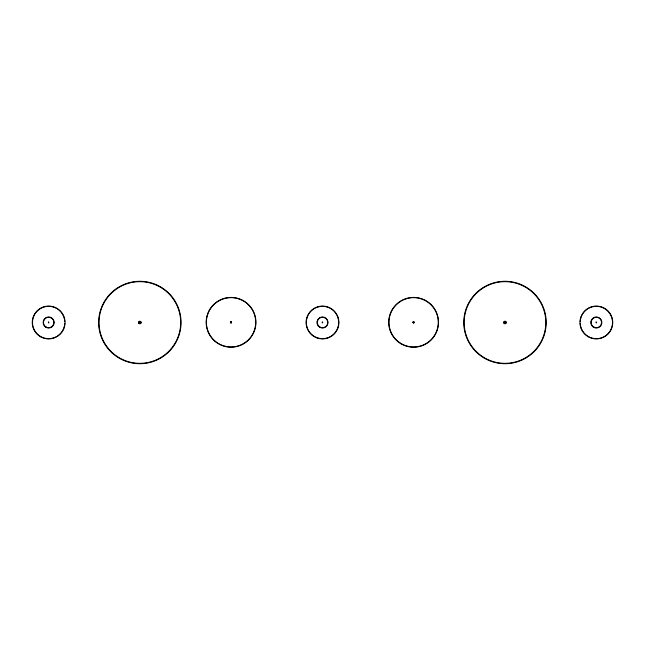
<?xml version="1.0" encoding="UTF-8"?>
<svg xmlns="http://www.w3.org/2000/svg" width="645" height="645" viewBox="0 0 645 645"><rect width="100%" height="100%" fill="white"/><g stroke="black" fill="none" stroke-linecap="round" stroke-linejoin="round"><path stroke-width="0.97" d="M588.264 308.495A16.165 16.165 0 0 1 612.516 322.492A16.165 16.165 0 0 1 588.264 336.497M587.547 336.053A16.165 16.165 0 0 1 580.202 323.339M580.202 321.653A16.165 16.165 0 0 1 587.547 308.931M64.798 323.339A16.165 16.165 0 0 1 57.453 336.053M56.736 336.497A16.165 16.165 0 0 1 32.484 322.492A16.165 16.165 0 0 1 56.736 308.495M57.453 308.931A16.165 16.165 0 0 1 64.798 321.653M139.449 322.411C140.005 323.983 140.666 321.226 139.449 322.411M230.37 322.169C231.353 324.774 232.329 320.194 230.37 322.169M230.539 322.202C231.281 324.161 232.006 320.718 230.539 322.202M412.929 322.169C413.921 324.774 414.888 320.194 412.929 322.169M413.098 322.202C413.8 324.153 414.63 320.734 413.098 322.202M504.575 322.411C505.132 323.983 505.793 321.226 504.575 322.411M48.448 322.04L48.448 322.911L48.964 322.75L48.448 322.04M139.731 322.04L139.731 322.911L140.239 322.75L139.731 322.04M231.015 322.04L231.015 322.911L231.523 322.75L231.015 322.04M322.298 322.04L322.298 322.911L322.806 322.75L322.298 322.04M413.582 322.04L413.582 322.911L414.09 322.75L413.582 322.04M504.858 322.04L504.858 322.911L505.374 322.75L504.858 322.04M596.141 322.04L596.141 322.911L596.649 322.75L596.141 322.04M311.68 334.513A16.165 16.165 0 0 0 338.311 325.854A16.165 16.165 0 0 0 317.501 307.117A16.165 16.165 0 0 0 311.68 334.513M319.872 327.047A5.257 5.257 0 0 0 327.757 322.492A5.257 5.257 0 0 0 319.872 317.945A5.257 5.257 0 0 0 319.872 327.047M319.735 327.289A5.531 5.531 0 0 0 328.031 322.492A5.531 5.531 0 0 0 319.735 317.703A5.531 5.531 0 0 0 319.735 327.289M311.527 334.682A16.407 16.407 0 0 0 338.544 325.902A16.407 16.407 0 0 0 317.429 306.891A16.407 16.407 0 0 0 311.527 334.682M593.722 327.047A5.257 5.257 0 0 0 601.6 322.492A5.257 5.257 0 0 0 593.722 317.945A5.257 5.257 0 0 0 593.722 327.047M592.642 326.604A5.531 5.531 0 0 0 601.761 323.645A5.531 5.531 0 0 0 594.634 317.235A5.531 5.531 0 0 0 592.642 326.604M588.143 336.698A16.407 16.407 0 0 0 612.75 322.492A16.407 16.407 0 0 0 588.143 308.286A16.407 16.407 0 0 0 588.143 336.698M46.029 327.047A5.257 5.257 0 0 0 53.906 322.492A5.257 5.257 0 0 0 46.029 317.945A5.257 5.257 0 0 0 46.029 327.047M45.892 327.289A5.531 5.531 0 0 0 54.188 322.492A5.531 5.531 0 0 0 45.892 317.703A5.531 5.531 0 0 0 45.892 327.289M40.45 336.698A16.407 16.407 0 0 0 65.056 322.492A16.407 16.407 0 0 0 40.45 308.286A16.407 16.407 0 0 0 40.45 336.698M214.39 340.81A24.897 24.897 0 0 0 255.396 327.491A24.897 24.897 0 0 0 223.355 298.635A24.897 24.897 0 0 0 214.39 340.81M214.551 340.633A24.655 24.655 0 0 0 255.162 327.434A24.655 24.655 0 0 0 223.428 298.861A24.655 24.655 0 0 0 214.551 340.633M139.296 323.459A1.113 1.113 0 0 0 140.965 322.5A1.113 1.113 0 0 0 139.296 321.541A1.113 1.113 0 0 0 139.296 323.459M139.223 323.588A1.258 1.258 0 0 0 141.11 322.5A1.258 1.258 0 0 0 139.223 321.412A1.258 1.258 0 0 0 139.223 323.588M112.278 353.121A41.207 41.207 0 0 0 180.157 331.07A41.207 41.207 0 0 0 127.121 283.308A41.207 41.207 0 0 0 112.278 353.121M112.528 352.847A40.837 40.837 0 0 0 179.794 330.99A40.837 40.837 0 0 0 127.234 283.663A40.837 40.837 0 0 0 112.528 352.847M401.166 343.874A24.897 24.897 0 0 0 438.503 322.315A24.897 24.897 0 0 0 401.166 300.747A24.897 24.897 0 0 0 401.166 343.874M401.279 343.664A24.655 24.655 0 0 0 438.269 322.315A24.655 24.655 0 0 0 401.279 300.957A24.655 24.655 0 0 0 401.279 343.664M504.422 323.459A1.113 1.113 0 0 0 506.091 322.5A1.113 1.113 0 0 0 504.422 321.541A1.113 1.113 0 0 0 504.422 323.459M504.35 323.588A1.258 1.258 0 0 0 506.236 322.5A1.258 1.258 0 0 0 504.35 321.412A1.258 1.258 0 0 0 504.35 323.588M477.405 353.121A41.207 41.207 0 0 0 545.291 331.07A41.207 41.207 0 0 0 492.248 283.308A41.207 41.207 0 0 0 477.405 353.121M477.655 352.847A40.837 40.837 0 0 0 544.928 330.99A40.837 40.837 0 0 0 492.361 283.663A40.837 40.837 0 0 0 477.655 352.847"/></g></svg>
